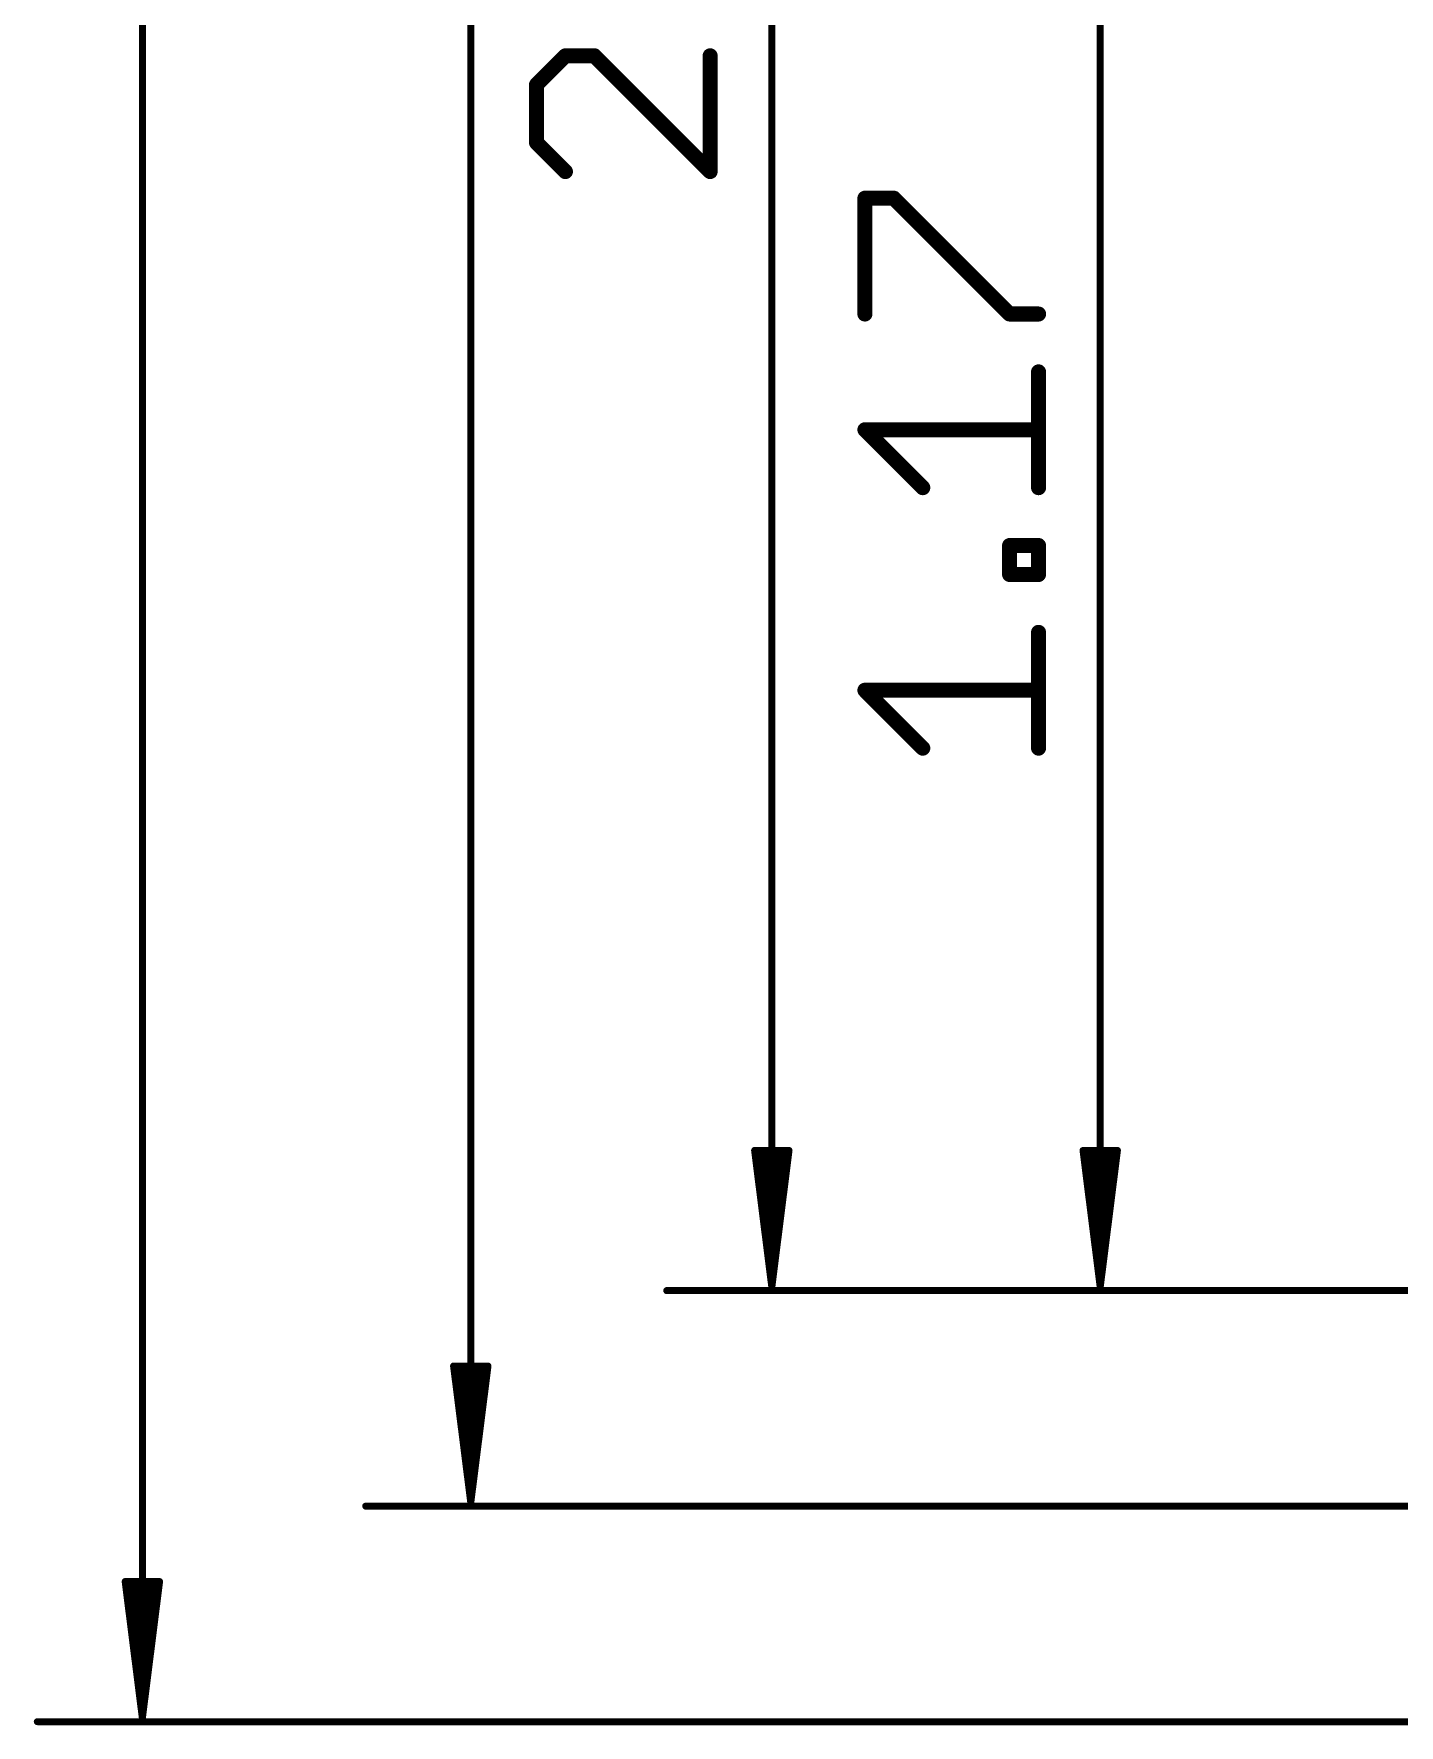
# Model space of a CAD drawing. Extents: x -31 to 165, y 0 to 136.
# Drawn here: x -28.69 to -3.34, y -0.06 to 31.32 of the extents above; entities that cross this region are included whole.
import ezdxf

# ---------------------------------------------------------------- set-up
doc = ezdxf.new("R2010")
doc.units = 0
doc.layers.add('47', color=253, linetype='CONTINUOUS')

msp = doc.modelspace()

# ---------------------------------------------------------------- linework, layer by layer
at = {"layer": '47'}
for points, const_width in [([(-26.67, 116.136), (-26.67, 0.066)], 0.13), ([(-20.574, 112.136), (-20.574, 4.066)], 0.13), ([(-14.986, 8.066), (-14.986, 58.936)], 0.13), ([(-8.89, 8.066), (-8.89, 37.536)], 0.13), ([(-18.8168, 30.9161), (-19.3541, 30.3788)], 0.2794), ([(-18.2796, 30.9161), (-18.8168, 30.9161)], 0.2794), ([(-16.1307, 28.7672), (-18.2796, 30.9161)], 0.2794), ([(-16.1307, 30.9161), (-16.1307, 28.7672)], 0.2794), ([(-19.3541, 30.3788), (-19.3541, 29.3044)], 0.2794), ([(-19.3541, 29.3044), (-18.8168, 28.7672)], 0.2794), ([(-13.2581, 26.1241), (-13.2581, 28.273)], 0.2794), ([(-13.2581, 28.273), (-12.7208, 28.273)], 0.2794), ([(-12.7208, 28.273), (-10.5719, 26.1241)], 0.2794), ([(-10.5719, 26.1241), (-10.0347, 26.1241)], 0.2794), ([(-10.0347, 22.9013), (-10.0347, 25.0502)], 0.2794), ([(-12.1836, 22.9013), (-13.2581, 23.9758)], 0.2794), ([(-13.2581, 23.9758), (-10.0347, 23.9758)], 0.2794), ([(-10.5719, 21.2899), (-10.5719, 21.8272)], 0.2794), ([(-10.5719, 21.8272), (-10.0347, 21.8272)], 0.2794), ([(-10.0347, 21.8272), (-10.0347, 21.2899)], 0.2794), ([(-10.0347, 21.2899), (-10.5719, 21.2899)], 0.2794), ([(-10.0347, 18.0672), (-10.0347, 20.2161)], 0.2794), ([(-12.1836, 18.0672), (-13.2581, 19.1416)], 0.2794), ([(-13.2581, 19.1416), (-10.0347, 19.1416)], 0.2794), ([(-14.986, 8.066), (-15.3052, 10.601)], 0.13), ([(-15.3052, 10.601), (-14.6668, 10.601)], 0.13), ([(-14.986, 8.066), (-15.246, 10.601)], 0.13), ([(-14.986, 8.066), (-15.116, 10.601)], 0.13), ([(-14.6668, 10.601), (-14.986, 8.066)], 0.13), ([(-14.856, 10.601), (-14.986, 8.066)], 0.13), ([(-14.726, 10.601), (-14.986, 8.066)], 0.13), ([(-8.89, 8.066), (-9.2092, 10.601)], 0.13), ([(-9.2092, 10.601), (-8.5708, 10.601)], 0.13), ([(-8.89, 8.066), (-9.15, 10.601)], 0.13), ([(-8.89, 8.066), (-9.02, 10.601)], 0.13), ([(-8.5708, 10.601), (-8.89, 8.066)], 0.13), ([(-8.76, 10.601), (-8.89, 8.066)], 0.13), ([(-8.63, 10.601), (-8.89, 8.066)], 0.13), ([(-0.0008, 8.001), (-16.936, 8.001)], 0.13), ([(-0.0008, 8.001), (-10.84, 8.001)], 0.13), ([(-20.574, 4.066), (-20.8932, 6.601)], 0.13), ([(-20.8932, 6.601), (-20.2548, 6.601)], 0.13), ([(-20.574, 4.066), (-20.834, 6.601)], 0.13), ([(-20.574, 4.066), (-20.704, 6.601)], 0.13), ([(-20.2548, 6.601), (-20.574, 4.066)], 0.13), ([(-20.444, 6.601), (-20.574, 4.066)], 0.13), ([(-20.314, 6.601), (-20.574, 4.066)], 0.13), ([(3.9992, 4.001), (-22.524, 4.001)], 0.13), ([(-26.67, 0.066), (-26.9892, 2.601)], 0.13), ([(-26.9892, 2.601), (-26.3508, 2.601)], 0.13), ([(-26.67, 0.066), (-26.93, 2.601)], 0.13), ([(-26.67, 0.066), (-26.8, 2.601)], 0.13), ([(-26.3508, 2.601), (-26.67, 0.066)], 0.13), ([(-26.54, 2.601), (-26.67, 0.066)], 0.13), ([(-26.41, 2.601), (-26.67, 0.066)], 0.13), ([(3.9992, 0.001), (-28.62, 0.001)], 0.13)]:
    msp.add_lwpolyline(points, dxfattribs=dict(at, const_width=const_width))
for points, const_width in [([(-18.8168, 30.9859, 1), (-18.8168, 30.8462)], 0.1397), ([(-18.7674, 30.8667, 1), (-18.8662, 30.9655)], 0.1397), ([(-18.2302, 30.9655, 1), (-18.329, 30.8667)], 0.1397), ([(-18.2796, 30.8462, 1), (-18.2796, 30.9859)], 0.1397), ([(-16.0609, 30.9161, 1), (-16.2005, 30.9161)], 0.1397), ([(-19.2842, 30.3788, 1), (-19.4239, 30.3788)], 0.1397), ([(-19.4034, 30.4282, 1), (-19.3047, 30.3295)], 0.1397), ([(-19.4239, 29.3044, 1), (-19.2842, 29.3044)], 0.1397), ([(-19.3047, 29.3538, 1), (-19.4034, 29.255)], 0.1397), ([(-18.8662, 28.7178, 1), (-18.7674, 28.8166)], 0.1397), ([(-16.1801, 28.7178, 1), (-16.0813, 28.8166)], 0.1397), ([(-16.2005, 28.7672, 1), (-16.0609, 28.7672)], 0.1397), ([(-13.1882, 28.273, 1), (-13.3279, 28.273)], 0.1397), ([(-13.2581, 28.3428, 1), (-13.2581, 28.2031)], 0.1397), ([(-12.6714, 28.3224, 1), (-12.7702, 28.2236)], 0.1397), ([(-12.7208, 28.2031, 1), (-12.7208, 28.3428)], 0.1397), ([(-13.3279, 26.1241, 1), (-13.1882, 26.1241)], 0.1397), ([(-10.5719, 26.1939, 1), (-10.5719, 26.0542)], 0.1397), ([(-10.6213, 26.0747, 1), (-10.5225, 26.1734)], 0.1397), ([(-10.0347, 26.0542, 1), (-10.0347, 26.1939)], 0.1397), ([(-9.9649, 25.0502, 1), (-10.1046, 25.0502)], 0.1397), ([(-13.2581, 24.0456, 1), (-13.2581, 23.9059)], 0.1397), ([(-13.2087, 24.0251, 1), (-13.3074, 23.9264)], 0.1397), ([(-10.0347, 23.9059, 1), (-10.0347, 24.0456)], 0.1397), ([(-12.233, 22.8519, 1), (-12.1342, 22.9507)], 0.1397), ([(-10.1046, 22.9013, 1), (-9.9649, 22.9013)], 0.1397), ([(-10.5021, 21.8272, 1), (-10.6418, 21.8272)], 0.1397), ([(-10.5719, 21.897, 1), (-10.5719, 21.7573)], 0.1397), ([(-9.9649, 21.8272, 1), (-10.1046, 21.8272)], 0.1397), ([(-10.0347, 21.7573, 1), (-10.0347, 21.897)], 0.1397), ([(-10.6418, 21.2899, 1), (-10.5021, 21.2899)], 0.1397), ([(-10.5719, 21.3598, 1), (-10.5719, 21.2201)], 0.1397), ([(-10.1046, 21.2899, 1), (-9.9649, 21.2899)], 0.1397), ([(-10.0347, 21.2201, 1), (-10.0347, 21.3598)], 0.1397), ([(-9.9649, 20.2161, 1), (-10.1046, 20.2161)], 0.1397), ([(-13.2581, 19.2115, 1), (-13.2581, 19.0718)], 0.1397), ([(-13.2087, 19.191, 1), (-13.3074, 19.0922)], 0.1397), ([(-10.0347, 19.0718, 1), (-10.0347, 19.2115)], 0.1397), ([(-12.233, 18.0178, 1), (-12.1342, 18.1166)], 0.1397), ([(-10.1046, 18.0672, 1), (-9.9649, 18.0672)], 0.1397), ([(-15.273, 10.6051, 1), (-15.3375, 10.5969)], 0.065), ([(-15.3052, 10.6335, 1), (-15.3052, 10.5685)], 0.065), ([(-15.2137, 10.6043, 1), (-15.2783, 10.5977)], 0.065), ([(-15.0835, 10.6027, 1), (-15.1485, 10.5993)], 0.065), ([(-14.8235, 10.5993, 1), (-14.8885, 10.6027)], 0.065), ([(-14.6937, 10.5977, 1), (-14.7583, 10.6043)], 0.065), ([(-14.6345, 10.5969, 1), (-14.699, 10.6051)], 0.065), ([(-14.6668, 10.5685, 1), (-14.6668, 10.6335)], 0.065), ([(-9.177, 10.6051, 1), (-9.2415, 10.5969)], 0.065), ([(-9.2092, 10.6335, 1), (-9.2092, 10.5685)], 0.065), ([(-9.1177, 10.6043, 1), (-9.1823, 10.5977)], 0.065), ([(-8.9875, 10.6027, 1), (-9.0525, 10.5993)], 0.065), ([(-8.7275, 10.5993, 1), (-8.7925, 10.6027)], 0.065), ([(-8.5977, 10.5977, 1), (-8.6623, 10.6043)], 0.065), ([(-8.5385, 10.5969, 1), (-8.603, 10.6051)], 0.065), ([(-8.5708, 10.5685, 1), (-8.5708, 10.6335)], 0.065), ([(-16.936, 8.0335, 1), (-16.936, 7.9685)], 0.065), ([(-15.0182, 8.0701, 1), (-14.9538, 8.0619)], 0.065), ([(-15.0183, 8.0693, 1), (-14.9537, 8.0627)], 0.065), ([(-15.0185, 8.0643, 1), (-14.9535, 8.0677)], 0.065), ([(-15.0185, 8.0677, 1), (-14.9535, 8.0643)], 0.065), ([(-15.0185, 8.066, 1), (-14.9535, 8.066)], 0.065), ([(-15.0183, 8.0627, 1), (-14.9537, 8.0693)], 0.065), ([(-15.0182, 8.0619, 1), (-14.9538, 8.0701)], 0.065), ([(-10.84, 8.0335, 1), (-10.84, 7.9685)], 0.065), ([(-8.9222, 8.0701, 1), (-8.8578, 8.0619)], 0.065), ([(-8.9223, 8.0693, 1), (-8.8577, 8.0627)], 0.065), ([(-8.9225, 8.0643, 1), (-8.8575, 8.0677)], 0.065), ([(-8.9225, 8.0677, 1), (-8.8575, 8.0643)], 0.065), ([(-8.9225, 8.066, 1), (-8.8575, 8.066)], 0.065), ([(-8.9223, 8.0627, 1), (-8.8577, 8.0693)], 0.065), ([(-8.9222, 8.0619, 1), (-8.8578, 8.0701)], 0.065), ([(-20.861, 6.6051, 1), (-20.9255, 6.5969)], 0.065), ([(-20.8932, 6.6335, 1), (-20.8932, 6.5685)], 0.065), ([(-20.8017, 6.6043, 1), (-20.8663, 6.5977)], 0.065), ([(-20.6715, 6.6027, 1), (-20.7365, 6.5993)], 0.065), ([(-20.4115, 6.5993, 1), (-20.4765, 6.6027)], 0.065), ([(-20.2817, 6.5977, 1), (-20.3463, 6.6043)], 0.065), ([(-20.2225, 6.5969, 1), (-20.287, 6.6051)], 0.065), ([(-20.2548, 6.5685, 1), (-20.2548, 6.6335)], 0.065), ([(-20.6062, 4.0701, 1), (-20.5418, 4.0619)], 0.065), ([(-20.6063, 4.0693, 1), (-20.5417, 4.0627)], 0.065), ([(-20.6065, 4.0643, 1), (-20.5415, 4.0677)], 0.065), ([(-20.6065, 4.0677, 1), (-20.5415, 4.0643)], 0.065), ([(-20.6065, 4.066, 1), (-20.5415, 4.066)], 0.065), ([(-20.6063, 4.0627, 1), (-20.5417, 4.0693)], 0.065), ([(-20.6062, 4.0619, 1), (-20.5418, 4.0701)], 0.065), ([(-22.524, 4.0335, 1), (-22.524, 3.9685)], 0.065), ([(-26.957, 2.6051, 1), (-27.0215, 2.5969)], 0.065), ([(-26.9892, 2.6335, 1), (-26.9892, 2.5685)], 0.065), ([(-26.8977, 2.6043, 1), (-26.9623, 2.5977)], 0.065), ([(-26.7675, 2.6027, 1), (-26.8325, 2.5993)], 0.065), ([(-26.5075, 2.5993, 1), (-26.5725, 2.6027)], 0.065), ([(-26.3777, 2.5977, 1), (-26.4423, 2.6043)], 0.065), ([(-26.3185, 2.5969, 1), (-26.383, 2.6051)], 0.065), ([(-26.3508, 2.5685, 1), (-26.3508, 2.6335)], 0.065), ([(-28.62, 0.0335, 1), (-28.62, -0.0315)], 0.065), ([(-26.7022, 0.0701, 1), (-26.6378, 0.0619)], 0.065), ([(-26.7023, 0.0693, 1), (-26.6377, 0.0627)], 0.065), ([(-26.7025, 0.0643, 1), (-26.6375, 0.0677)], 0.065), ([(-26.7025, 0.0677, 1), (-26.6375, 0.0643)], 0.065), ([(-26.7025, 0.066, 1), (-26.6375, 0.066)], 0.065), ([(-26.7023, 0.0627, 1), (-26.6377, 0.0693)], 0.065), ([(-26.7022, 0.0619, 1), (-26.6378, 0.0701)], 0.065)]:
    msp.add_lwpolyline(points, format="xyb", dxfattribs=dict(at, const_width=const_width))

doc.saveas('drawing.dxf')
